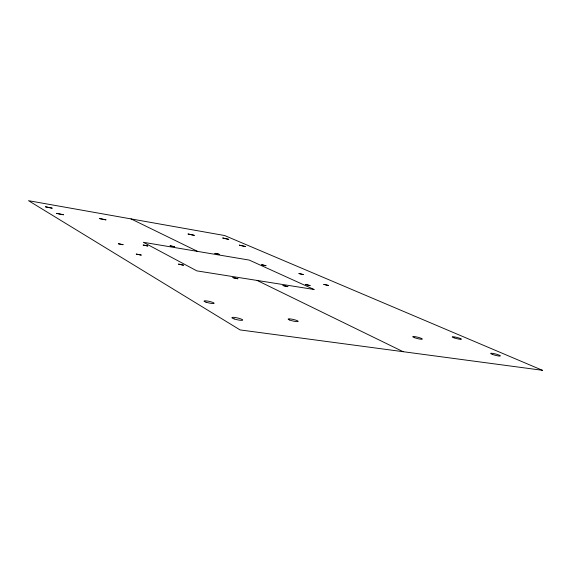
<?xml version="1.0" encoding="UTF-8"?>
<svg xmlns="http://www.w3.org/2000/svg" width="571" height="571" viewBox="0 0 571 571"><rect width="100%" height="100%" fill="white"/><g stroke="black" fill="none" stroke-linecap="round" stroke-linejoin="round"><path stroke-width="0.86" d="M131.016 218.907L197.623 251.411M257.114 280.44L403.14 351.693M194.261 235.338L188.116 234.01L194.261 235.338M183.448 265.172L178.552 264.123L183.448 265.172M174.433 246.701L170.137 245.844L174.433 246.701M147.753 245.965L143.235 245.066L147.753 245.965M141.201 255.073L136.283 254.102L141.201 255.073M123.058 244.695L118.361 243.76L123.058 244.695M105.921 219.856L99.404 218.536L105.921 219.856M328.311 285.436L323.821 284.408L328.311 285.436M310.06 285.557L305.421 284.486L310.06 285.557M63.367 214.753L56.522 213.376L63.367 214.753M287.863 286.663L283.002 285.543L287.863 286.663M303.251 274.544L298.976 273.559L303.251 274.544M52.118 208.158L45.523 206.823L52.118 208.158M237.857 278.762L232.897 277.613L237.857 278.762M265.95 265.722L261.704 264.744L265.95 265.722M219.121 254.288L214.924 253.324L219.121 254.288M245.537 246.572L239.377 245.159L245.537 246.572M228.714 239.363L222.783 238.007L228.714 239.363M542.45 370.301L240.077 329.917L28.55 200.699L224.696 235.552L542.45 370.301M314.05 289.476L196.845 270.875L143.378 242.297L249.227 260.076L314.05 289.476M414.453 337.668A4.968 0.692 14.1 0 0 422.276 339.16A4.968 0.692 14.1 0 0 415.852 336.797A4.968 0.692 14.1 0 0 414.453 337.668M454.052 337.839A4.718 0.607 14.2 0 0 461.375 339.253A4.718 0.607 14.2 0 0 455.087 337.018A4.718 0.607 14.2 0 0 454.052 337.839M492.673 354.498A5.039 0.671 14.6 0 0 500.346 355.961A5.039 0.671 14.6 0 0 493.458 353.506A5.039 0.671 14.6 0 0 492.673 354.498M289.461 319.953A5.203 0.799 13.1 0 0 298.012 321.573A5.203 0.799 13.1 0 0 291.981 319.175A5.203 0.799 13.1 0 0 289.461 319.953M206.031 302.18A5.21 0.807 12.4 0 0 214.118 303.344A5.21 0.807 12.4 0 0 207.03 300.981A5.21 0.807 12.4 0 0 206.031 302.18M234.181 318.932A5.546 0.914 12.7 0 0 242.675 320.095A5.546 0.914 12.7 0 0 234.974 317.49A5.546 0.914 12.7 0 0 234.181 318.932"/></g></svg>
